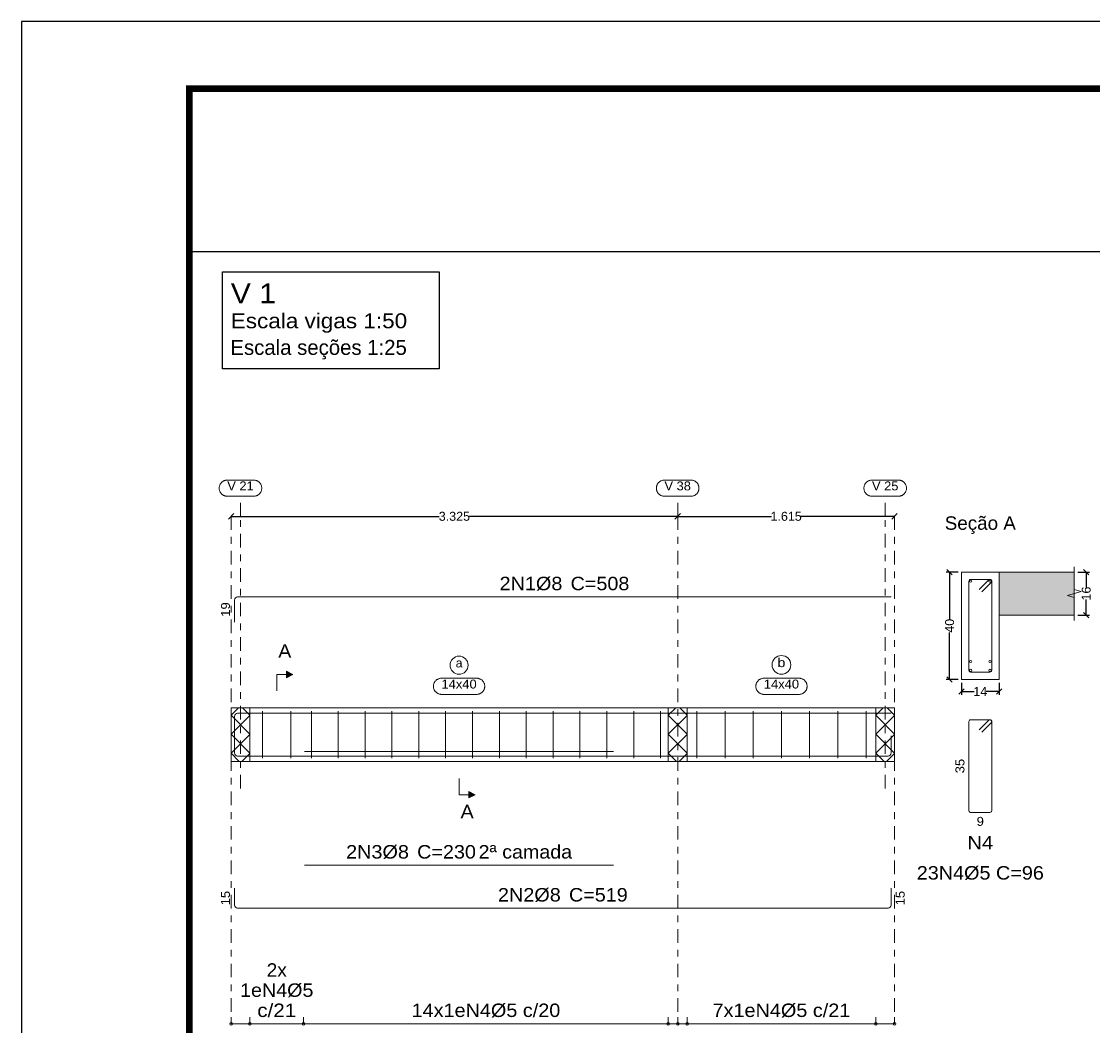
# Model space of a CAD drawing. Header units: centimetres. Extents: x 3194 to 3278, y -951 to -517.
# Drawn here: x 3194.32 to 3210.28, y -656.81 to -641.84 of the extents above; entities that cross this region are included whole.
import ezdxf
from ezdxf.enums import TextEntityAlignment as Align

# ---------------------------------------------------------------- set-up
doc = ezdxf.new("R2010")
doc.units = ezdxf.units.CM
doc.linetypes.add('CYPE_RAYAPUNTO', pattern=[0.4125, 0.2025, -0.105, 0, -0.105])
for name, color, linetype, lineweight in [('ARM_LONGITUDINAL_Ø8', 32, 'Continuous', 9), ('ARM_TRANSVERSAL_Ø5', 120, 'Continuous', 9), ('ELE_ARM_TRANS_TXT_EST', 7, 'Continuous', 9), ('ELE_CONT_NOS', 7, 'Continuous', 9), ('ELE_CONT_VIG_CONCRETO', 7, 'Continuous', 9), ('ELE_COT_COMPRIMENTO_PROJETADO', 8, 'Continuous', 0), ('ELE_COT_COT_ANCORAGENS', 8, 'Continuous', 0), ('ELE_COT_COT_EST', 8, 'Continuous', 0), ('ELE_COT_COT_LIN_APOIOS', 8, 'CYPE_RAYAPUNTO', 0), ('ELE_REF_COT_LIN_AUX_COTA', 8, 'CYPE_RAYAPUNTO', 9), ('ELE_REF_LINHAS_MARCAS_PLANTA', 8, 'Continuous', 9), ('ELE_REF_MARCAS_PLANTA', 8, 'Continuous', 9), ('ELE_REF_REF_ESCALA', 3, 'Continuous', 9), ('ELE_REF_REF_NOME', 8, 'Continuous', 9), ('ELE_REF_REF_REFERENCIA', 8, 'Continuous', 9), ('ELE_REF_TEXTO_REF_NOME', 8, 'Continuous', 9), ('ELE_REF_TEXTO_REF_REFERENCIA', 8, 'Continuous', 9), ('POR_ARM_LONG_ARM_TEXTOS', 7, 'Continuous', 9), ('POR_ARM_LONG_TXT_COMP', 7, 'Continuous', 9), ('POR_ARM_LONG_TXT_IND_LAYER_ARM_LONG', 7, 'Continuous', 9), ('SEC_CONT_LAJES_CORTE', 8, 'Continuous', 9), ('SEC_CONT_VIG_CONCRETO_CORTE', 7, 'Continuous', 9), ('SEC_COTAS_SEC_DIM_VIGA', 8, 'Continuous', 0), ('SEC_COTAS_TEXTOS_DETALHE_ESTRIBOS', 8, 'Continuous', 0), ('SEC_REF_TXT_NOMES', 2, 'Continuous', 9), ('SEC_REF_TXT_POSICOES_ARM_ESTRIBOS', 7, 'Continuous', 9)]:
    doc.layers.add(name, color=color, linetype=linetype, lineweight=lineweight)
doc.layers.add('ARQ-FOLHA', color=7, linetype='Continuous')
doc.layers.add('COTA CYPE', color=31, linetype='Continuous')
doc.styles.add('CYPETXT', font='arial.ttf', dxfattribs={"height": 0.2})
doc.styles.add('CYPETXT_0.2', font='arial.ttf', dxfattribs={"height": 0.133333})
doc.dimstyles.new('cype_oblique', dxfattribs={"dimtxt": 0.18, "dimasz": 0.18, "dimexe": 0.05, "dimexo": 0.05, "dimgap": 0, "dimtad": 0, "dimdec": 4, "dimzin": 0, "dimdsep": 46, "dimtxsty": 'CYPETXT_0.2', "dimblk": 'OBLIQUE', "dimtsz": 0.04, "dimcen": 0.09, "dimadec": 0, "dimazin": 0, "dimtfac": 1, "dimtdec": 4, "dimtofl": 0, "dimtmove": 2, "dimatfit": 3, "dimfxl": 1, "dimtolj": 1, "dimtzin": 0, "dimarcsym": 0})

# ---------------------------------------------------------------- blocks, each defined once
blk = doc.blocks.new('*D1450')
at = {"layer": 'Defpoints', "color": 0, "transparency": 16777216}
for p in [(3208.317, -651.643), (3208.877, -651.643), (3208.877, -651.82)]:
    blk.add_point(p, dxfattribs=at)
at = {"layer": 'SEC_COTAS_SEC_DIM_VIGA', "color": 0, "lineweight": -2, "transparency": 16777216}
for p, q in [((3208.277, -651.86), (3208.357, -651.78)), ((3208.317, -651.693), (3208.317, -651.87)), ((3208.837, -651.86), (3208.917, -651.78)), ((3208.877, -651.693), (3208.877, -651.87)), ((3208.317, -651.82), (3208.508, -651.82)), ((3208.877, -651.82), (3208.686, -651.82))]:
    blk.add_line(p, q, dxfattribs=at)
at = {"layer": 'SEC_COTAS_SEC_DIM_VIGA', "color": 0, "transparency": 16777216, "insert": (3208.597, -651.82), "char_height": 0.1333, "attachment_point": 5, "style": 'CYPETXT_0.2'}
blk.add_mtext('\\A1;14', dxfattribs=at)
blk = doc.blocks.new('_OBLIQUE')
at = {"color": 0, "linetype": 'ByBlock'}
blk.add_line((-0.5, -0.5), (0.5, 0.5), dxfattribs=at)
blk = doc.blocks.new('*D1451')
at = {"layer": 'Defpoints', "color": 0, "transparency": 16777216}
for p in [(3208.14, -650.043), (3208.317, -650.043), (3208.317, -651.643)]:
    blk.add_point(p, dxfattribs=at)
at = {"layer": 'SEC_COTAS_SEC_DIM_VIGA', "color": 0, "lineweight": -2, "transparency": 16777216}
for p, q in [((3208.267, -650.043), (3208.09, -650.043)), ((3208.18, -650.083), (3208.1, -650.003)), ((3208.14, -650.043), (3208.14, -650.745)), ((3208.14, -651.643), (3208.14, -650.941)), ((3208.267, -651.643), (3208.09, -651.643)), ((3208.18, -651.683), (3208.1, -651.603))]:
    blk.add_line(p, q, dxfattribs=at)
at = {"layer": 'SEC_COTAS_SEC_DIM_VIGA', "color": 0, "transparency": 16777216, "insert": (3208.14, -650.843), "char_height": 0.1333, "attachment_point": 5, "rotation": 90, "style": 'CYPETXT_0.2'}
blk.add_mtext('\\A1;40', dxfattribs=at)
blk = doc.blocks.new('*D1452')
at = {"layer": 'Defpoints', "color": 0, "transparency": 16777216}
for p in [(3209.997, -650.043), (3210.174, -650.043), (3209.997, -650.683)]:
    blk.add_point(p, dxfattribs=at)
at = {"layer": 'SEC_COTAS_SEC_DIM_VIGA', "color": 0, "lineweight": -2, "transparency": 16777216}
for p, q in [((3210.047, -650.043), (3210.224, -650.043)), ((3210.214, -650.083), (3210.134, -650.003)), ((3210.174, -650.043), (3210.174, -650.274)), ((3210.174, -650.683), (3210.174, -650.452)), ((3210.047, -650.683), (3210.224, -650.683)), ((3210.214, -650.723), (3210.134, -650.643))]:
    blk.add_line(p, q, dxfattribs=at)
at = {"layer": 'SEC_COTAS_SEC_DIM_VIGA', "color": 0, "transparency": 16777216, "insert": (3210.174, -650.363), "char_height": 0.1333, "attachment_point": 5, "rotation": 90, "style": 'CYPETXT_0.2'}
blk.add_mtext('\\A1;16', dxfattribs=at)
blk = doc.blocks.new('*D1385')
at = {"layer": 'Defpoints', "color": 0, "transparency": 16777216}
for p in [(3197.441, -649.213), (3197.441, -649.213), (3204.091, -649.213)]:
    blk.add_point(p, dxfattribs=at)
at = {"layer": 'ELE_COT_COMPRIMENTO_PROJETADO', "color": 0, "lineweight": -2, "transparency": 16777216}
for p, q in [((3197.401, -649.253), (3197.481, -649.173)), ((3197.441, -649.213), (3200.541, -649.213)), ((3204.091, -649.213), (3200.991, -649.213)), ((3204.051, -649.253), (3204.131, -649.173))]:
    blk.add_line(p, q, dxfattribs=at)
at = {"layer": 'ELE_COT_COMPRIMENTO_PROJETADO', "color": 0, "transparency": 16777216, "insert": (3200.766, -649.213), "char_height": 0.1333, "attachment_point": 5, "style": 'CYPETXT_0.2'}
blk.add_mtext('\\A1;3.325', dxfattribs=at)
blk = doc.blocks.new('*D1386')
at = {"layer": 'Defpoints', "color": 0, "transparency": 16777216}
for p in [(3204.091, -649.213), (3204.091, -649.213), (3207.321, -649.213)]:
    blk.add_point(p, dxfattribs=at)
at = {"layer": 'ELE_COT_COMPRIMENTO_PROJETADO', "color": 0, "lineweight": -2, "transparency": 16777216}
for p, q in [((3204.051, -649.253), (3204.131, -649.173)), ((3204.091, -649.213), (3205.487, -649.213)), ((3207.321, -649.213), (3205.925, -649.213)), ((3207.281, -649.253), (3207.361, -649.173))]:
    blk.add_line(p, q, dxfattribs=at)
at = {"layer": 'ELE_COT_COMPRIMENTO_PROJETADO', "color": 0, "transparency": 16777216, "insert": (3205.706, -649.213), "char_height": 0.1333, "attachment_point": 5, "style": 'CYPETXT_0.2'}
blk.add_mtext('\\A1;1.615', dxfattribs=at)
blk = doc.blocks.new('FOLHA A1')
at = {"layer": 'ARQ-FOLHA'}
for p, q in [((841, 0), (0, 0)), ((0, 0), (0, -594))]:
    blk.add_line(p, q, dxfattribs=at)
at = {"layer": 'ARQ-FOLHA', "const_width": 1}
blk.add_lwpolyline([(25, -10), (25, -584), (831, -584), (831, -10), (25, -10)], dxfattribs=at)

msp = doc.modelspace()

# ---------------------------------------------------------------- hatches: boundary and pattern name
at = {"layer": 'ELE_REF_LINHAS_MARCAS_PLANTA'}
for points in [[(3198.26495, -651.61709), (3198.26495, -651.52109), (3198.36095, -651.56909)], [(3200.97995, -653.31109), (3200.97995, -653.40709), (3201.07595, -653.35909)]]:
    msp.add_hatch(color=256, dxfattribs=at).paths.add_polyline_path(points)
at = {"layer": 'SEC_CONT_LAJES_CORTE', "true_color": 0xdad7d3}
msp.add_hatch(color=254, dxfattribs=at).paths.add_polyline_path([(3209.99701, -650.043), (3208.87701, -650.043), (3208.87701, -650.683), (3209.99701, -650.683)])

# ---------------------------------------------------------------- linework, layer by layer
msp.add_line((3196.8194, -645.2664), (3259.9194, -645.2664))
at = {"layer": 'ARM_LONGITUDINAL_Ø8'}
for points in [[(3207.27095, -650.413), (3197.53895, -650.413), (3197.52058, -650.41665), (3197.50501, -650.42705), (3197.4946, -650.44263), (3197.49095, -650.461), (3197.49095, -650.78841)], [(3207.27095, -652.14609), (3197.53895, -652.14609), (3197.52058, -652.14974), (3197.50501, -652.16015), (3197.4946, -652.17572), (3197.49095, -652.19409), (3197.49095, -652.5215)], [(3207.27095, -652.48209), (3207.27095, -652.73409), (3207.26729, -652.75246), (3207.25689, -652.76803), (3207.24132, -652.77843), (3207.22295, -652.78209), (3197.53895, -652.78209), (3197.52058, -652.77843), (3197.50501, -652.76803), (3197.4946, -652.75246), (3197.49095, -652.73409), (3197.49095, -652.48209)], [(3198.53595, -652.71609), (3203.13595, -652.71609)], [(3198.53595, -654.40909), (3203.13595, -654.40909)], [(3207.27095, -654.74909), (3207.27095, -655.00109), (3207.26729, -655.01946), (3207.25689, -655.03503), (3207.24132, -655.04543), (3207.22295, -655.04909), (3197.53895, -655.04909), (3197.52058, -655.04543), (3197.50501, -655.03503), (3197.4946, -655.01946), (3197.49095, -655.00109), (3197.49095, -654.74909)]]:
    msp.add_lwpolyline(points, dxfattribs=at)
for centre in [(3208.45301, -650.179), (3208.74101, -650.179), (3208.45301, -651.375), (3208.45301, -651.507), (3208.74101, -651.375), (3208.74101, -651.507)]:
    msp.add_circle(centre, 0.016, dxfattribs=at)
at = {"layer": 'ARM_TRANSVERSAL_Ø5'}
for p, q in [((3197.91095, -652.11409), (3197.91095, -652.81409)), ((3198.33095, -652.11409), (3198.33095, -652.81409)), ((3198.63595, -652.11409), (3198.63595, -652.81409)), ((3199.03595, -652.11409), (3199.03595, -652.81409)), ((3199.43595, -652.11409), (3199.43595, -652.81409)), ((3199.83595, -652.11409), (3199.83595, -652.81409)), ((3200.23595, -652.11409), (3200.23595, -652.81409)), ((3200.63595, -652.11409), (3200.63595, -652.81409)), ((3201.03595, -652.11409), (3201.03595, -652.81409)), ((3201.43595, -652.11409), (3201.43595, -652.81409)), ((3201.83595, -652.11409), (3201.83595, -652.81409)), ((3202.23595, -652.11409), (3202.23595, -652.81409)), ((3202.63595, -652.11409), (3202.63595, -652.81409)), ((3203.03595, -652.11409), (3203.03595, -652.81409)), ((3203.43595, -652.11409), (3203.43595, -652.81409)), ((3203.83595, -652.11409), (3203.83595, -652.81409)), ((3204.37595, -652.11409), (3204.37595, -652.81409)), ((3204.79595, -652.11409), (3204.79595, -652.81409)), ((3205.21595, -652.11409), (3205.21595, -652.81409)), ((3205.63595, -652.11409), (3205.63595, -652.81409)), ((3206.05595, -652.11409), (3206.05595, -652.81409)), ((3206.47595, -652.11409), (3206.47595, -652.81409)), ((3206.89595, -652.11409), (3206.89595, -652.81409))]:
    msp.add_line(p, q, dxfattribs=at)
for points in [[(3208.61797, -650.3388), (3208.75939, -650.19738), (3208.76262, -650.19344), (3208.76503, -650.18895), (3208.76651, -650.18407), (3208.76701, -650.179), (3208.76651, -650.17392), (3208.76503, -650.16905), (3208.76262, -650.16455), (3208.75939, -650.16061), (3208.75545, -650.15738), (3208.75095, -650.15498), (3208.74608, -650.1535), (3208.74101, -650.153), (3208.45301, -650.153), (3208.44306, -650.15498), (3208.43462, -650.16061), (3208.42898, -650.16905), (3208.42701, -650.179), (3208.42701, -651.507), (3208.42898, -651.51695), (3208.43462, -651.52538), (3208.44306, -651.53102), (3208.45301, -651.533), (3208.74101, -651.533), (3208.75095, -651.53102), (3208.75939, -651.52538), (3208.76503, -651.51695), (3208.76701, -651.507), (3208.76701, -650.179), (3208.76651, -650.17392), (3208.76503, -650.16905), (3208.76262, -650.16455), (3208.75939, -650.16061), (3208.75545, -650.15738), (3208.75095, -650.15498), (3208.74608, -650.1535), (3208.74101, -650.153), (3208.73593, -650.1535), (3208.73106, -650.15498), (3208.72656, -650.15738), (3208.72262, -650.16061), (3208.5812, -650.30203)], [(3208.61797, -652.42814), (3208.75939, -652.28671), (3208.76262, -652.28277), (3208.76503, -652.27828), (3208.76651, -652.2734), (3208.76701, -652.26833), (3208.76651, -652.26326), (3208.76503, -652.25838), (3208.76262, -652.25388), (3208.75939, -652.24994), (3208.75545, -652.24671), (3208.75095, -652.24431), (3208.74608, -652.24283), (3208.74101, -652.24233), (3208.45301, -652.24233), (3208.44306, -652.24431), (3208.43462, -652.24994), (3208.42898, -652.25838), (3208.42701, -652.26833), (3208.42701, -653.59633), (3208.42898, -653.60628), (3208.43462, -653.61471), (3208.44306, -653.62035), (3208.45301, -653.62233), (3208.74101, -653.62233), (3208.75095, -653.62035), (3208.75939, -653.61471), (3208.76503, -653.60628), (3208.76701, -653.59633), (3208.76701, -652.26833), (3208.76651, -652.26326), (3208.76503, -652.25838), (3208.76262, -652.25388), (3208.75939, -652.24994), (3208.75545, -652.24671), (3208.75095, -652.24431), (3208.74608, -652.24283), (3208.74101, -652.24233), (3208.73593, -652.24283), (3208.73106, -652.24431), (3208.72656, -652.24671), (3208.72262, -652.24994), (3208.5812, -652.39137)]]:
    msp.add_lwpolyline(points, dxfattribs=at)
at = {"layer": 'COTA CYPE'}
msp.add_lwpolyline([(3197.31095, -645.57367), (3200.53735, -645.57367), (3200.53735, -647.01715), (3197.31095, -647.01715)], close=True, dxfattribs=at)
at = {"layer": 'ELE_CONT_NOS'}
for p, q in [((3197.44095, -652.06409), (3197.44095, -652.86409)), ((3203.95095, -652.06409), (3203.95095, -652.06409)), ((3204.23095, -652.06409), (3204.23095, -652.06409)), ((3207.32095, -652.06409), (3207.32095, -652.86409)), ((3203.95095, -652.86409), (3203.95095, -652.86409)), ((3204.23095, -652.86409), (3204.23095, -652.86409))]:
    msp.add_line(p, q, dxfattribs=at)
at = {"layer": 'ELE_CONT_NOS', "lineweight": 0}
for p, q in [((3197.44095, -652.17586), (3197.55272, -652.06409)), ((3197.72095, -652.17302), (3197.61201, -652.06409)), ((3203.95095, -652.17586), (3204.06272, -652.06409)), ((3204.23095, -652.17302), (3204.12202, -652.06409)), ((3207.04095, -652.17586), (3207.15272, -652.06409)), ((3207.32095, -652.17302), (3207.21201, -652.06409)), ((3197.72095, -652.45586), (3197.44095, -652.17586)), ((3197.44095, -652.4587), (3197.72095, -652.1787)), ((3204.23095, -652.45586), (3203.95095, -652.17586)), ((3203.95095, -652.4587), (3204.23095, -652.1787)), ((3207.32095, -652.45586), (3207.04095, -652.17586)), ((3207.04095, -652.4587), (3207.32095, -652.1787)), ((3197.72095, -652.7387), (3197.44095, -652.4587)), ((3197.44095, -652.74155), (3197.72095, -652.46155)), ((3204.23095, -652.7387), (3203.95095, -652.4587)), ((3203.95095, -652.74155), (3204.23095, -652.46155)), ((3207.32095, -652.7387), (3207.04095, -652.4587)), ((3207.04095, -652.74155), (3207.32095, -652.46155)), ((3197.56349, -652.86409), (3197.44095, -652.74155)), ((3197.60125, -652.86409), (3197.72095, -652.74439)), ((3204.07349, -652.86409), (3203.95095, -652.74155)), ((3204.11125, -652.86409), (3204.23095, -652.74439)), ((3207.16349, -652.86409), (3207.04095, -652.74155)), ((3207.20125, -652.86409), (3207.32095, -652.74439))]:
    msp.add_line(p, q, dxfattribs=at)
at = {"layer": 'ELE_CONT_NOS'}
for points in [[(3197.44095, -652.06409), (3197.72095, -652.06409)], [(3203.95095, -652.06409), (3204.23095, -652.06409)], [(3207.04095, -652.06409), (3207.32095, -652.06409)], [(3197.44095, -652.86409), (3197.72095, -652.86409)], [(3203.95095, -652.86409), (3204.23095, -652.86409)], [(3207.04095, -652.86409), (3207.32095, -652.86409)]]:
    msp.add_lwpolyline(points, dxfattribs=at)
at = {"layer": 'ELE_CONT_NOS', "lineweight": 0}
for points in [[(3197.44095, -652.06409), (3197.44095, -652.86409), (3197.72095, -652.86409), (3197.72095, -652.06409), (3197.44095, -652.06409)], [(3203.95095, -652.06409), (3203.95095, -652.86409), (3204.23095, -652.86409), (3204.23095, -652.06409), (3203.95095, -652.06409)], [(3207.04095, -652.06409), (3207.04095, -652.86409), (3207.32095, -652.86409), (3207.32095, -652.06409), (3207.04095, -652.06409)]]:
    msp.add_lwpolyline(points, close=True, dxfattribs=at)
at = {"layer": 'ELE_CONT_VIG_CONCRETO'}
for p, q in [((3197.72095, -652.06409), (3203.95095, -652.06409)), ((3204.23095, -652.06409), (3207.04095, -652.06409)), ((3197.72095, -652.86409), (3203.95095, -652.86409)), ((3204.23095, -652.86409), (3207.04095, -652.86409))]:
    msp.add_line(p, q, dxfattribs=at)
at = {"layer": 'ELE_COT_COT_EST'}
for p, q in [((3197.44095, -656.76909), (3197.44095, -656.66909)), ((3197.72095, -656.76909), (3197.72095, -656.66909)), ((3198.52095, -656.76909), (3198.52095, -656.66909)), ((3203.95095, -656.76909), (3203.95095, -656.66909)), ((3204.09095, -656.76909), (3204.09095, -656.66909)), ((3204.23095, -656.76909), (3204.23095, -656.66909)), ((3207.04095, -656.76909), (3207.04095, -656.66909))]:
    msp.add_line(p, q, dxfattribs=at)
for points in [[(3197.44095, -656.76909), (3197.72095, -656.76909), (3197.72095, -656.66909)], [(3197.72095, -656.76909), (3198.52095, -656.76909), (3198.52095, -656.66909)], [(3198.52095, -656.76909), (3203.95095, -656.76909), (3203.95095, -656.66909)], [(3203.95095, -656.76909), (3204.09095, -656.76909), (3204.09095, -656.66909)], [(3204.09095, -656.76909), (3204.23095, -656.76909), (3204.23095, -656.66909)], [(3204.23095, -656.76909), (3207.04095, -656.76909), (3207.04095, -656.66909)], [(3207.04095, -656.76909), (3207.32095, -656.76909), (3207.32095, -656.66909)]]:
    msp.add_lwpolyline(points, dxfattribs=at)
for centre in [(3197.44095, -656.76909), (3197.72095, -656.76909), (3197.72095, -656.76909), (3198.52095, -656.76909), (3198.52095, -656.76909), (3203.95095, -656.76909), (3203.95095, -656.76909), (3204.09095, -656.76909), (3204.09095, -656.76909), (3204.23095, -656.76909), (3204.23095, -656.76909), (3207.04095, -656.76909), (3207.04095, -656.76909), (3207.32095, -656.76909)]:
    msp.add_circle(centre, 0.02, dxfattribs=at)
at = {"layer": 'ELE_COT_COT_LIN_APOIOS'}
for p, q in [((3197.44095, -649.213), (3197.44095, -656.76909)), ((3204.09095, -649.213), (3204.09095, -656.76909)), ((3207.32095, -649.213), (3207.32095, -656.76909))]:
    msp.add_line(p, q, dxfattribs=at)
at = {"layer": 'ELE_REF_COT_LIN_AUX_COTA'}
for p, q in [((3197.58095, -649.213), (3197.58095, -648.913)), ((3204.09095, -649.213), (3204.09095, -648.913)), ((3207.18095, -649.213), (3207.18095, -648.913)), ((3197.58095, -653.26409), (3197.58095, -649.213)), ((3207.18095, -653.26409), (3207.18095, -649.213))]:
    msp.add_line(p, q, dxfattribs=at)
at = {"layer": 'ELE_REF_LINHAS_MARCAS_PLANTA'}
for p, q in [((3198.12095, -651.56909), (3198.12095, -651.80909)), ((3198.12095, -651.56909), (3198.26495, -651.56909)), ((3200.83595, -653.35909), (3200.83595, -653.11909)), ((3200.83595, -653.35909), (3200.97995, -653.35909))]:
    msp.add_line(p, q, dxfattribs=at)
for points in [[(3198.26495, -651.61709), (3198.26495, -651.52109), (3198.36095, -651.56909)], [(3200.97995, -653.31109), (3200.97995, -653.40709), (3201.07595, -653.35909)]]:
    msp.add_lwpolyline(points, close=True, dxfattribs=at)
at = {"layer": 'ELE_REF_REF_NOME'}
for points in [[(3201.09795, -651.62409), (3201.10596, -651.62435), (3201.11394, -651.62516), (3201.12185, -651.62649), (3201.12965, -651.62835), (3201.13731, -651.63073), (3201.14479, -651.63361), (3201.15207, -651.63698), (3201.1591, -651.64084), (3201.16586, -651.64515), (3201.17232, -651.64991), (3201.17844, -651.65509), (3201.18421, -651.66066), (3201.18959, -651.66661), (3201.19456, -651.67291), (3201.19909, -651.67952), (3201.20318, -651.68642), (3201.2068, -651.69357), (3201.20993, -651.70096), (3201.21256, -651.70853), (3201.21468, -651.71627), (3201.21628, -651.72413), (3201.21735, -651.73208), (3201.21788, -651.74008), (3201.21788, -651.7481), (3201.21735, -651.7561), (3201.21628, -651.76405), (3201.21468, -651.77191), (3201.21256, -651.77964), (3201.20993, -651.78722), (3201.2068, -651.7946), (3201.20318, -651.80176), (3201.19909, -651.80866), (3201.19456, -651.81527), (3201.18959, -651.82156), (3201.18421, -651.82751), (3201.17844, -651.83309), (3201.17232, -651.83826), (3201.16586, -651.84302), (3201.1591, -651.84733), (3201.15207, -651.85119), (3201.14479, -651.85456), (3201.13731, -651.85745), (3201.12965, -651.85982), (3201.12185, -651.86168), (3201.11394, -651.86302), (3201.10596, -651.86382), (3201.09795, -651.86409), (3200.57395, -651.86409), (3200.56593, -651.86382), (3200.55795, -651.86302), (3200.55005, -651.86168), (3200.54224, -651.85982), (3200.53458, -651.85745), (3200.5271, -651.85456), (3200.51983, -651.85119), (3200.51279, -651.84733), (3200.50603, -651.84302), (3200.49958, -651.83826), (3200.49345, -651.83309), (3200.48769, -651.82751), (3200.48231, -651.82156), (3200.47734, -651.81527), (3200.4728, -651.80866), (3200.46871, -651.80176), (3200.4651, -651.7946), (3200.46197, -651.78722), (3200.45934, -651.77964), (3200.45722, -651.77191), (3200.45562, -651.76405), (3200.45455, -651.7561), (3200.45401, -651.7481), (3200.45401, -651.74008), (3200.45455, -651.73208), (3200.45562, -651.72413), (3200.45722, -651.71627), (3200.45934, -651.70853), (3200.46197, -651.70096), (3200.4651, -651.69357), (3200.46871, -651.68642), (3200.4728, -651.67952), (3200.47734, -651.67291), (3200.48231, -651.66661), (3200.48769, -651.66066), (3200.49345, -651.65509), (3200.49958, -651.64991), (3200.50603, -651.64515), (3200.51279, -651.64084), (3200.51983, -651.63698), (3200.5271, -651.63361), (3200.53458, -651.63073), (3200.54224, -651.62835), (3200.55005, -651.62649), (3200.55795, -651.62516), (3200.56593, -651.62435), (3200.57395, -651.62409), (3201.09795, -651.62409)], [(3205.89795, -651.62409), (3205.90596, -651.62435), (3205.91394, -651.62516), (3205.92185, -651.62649), (3205.92965, -651.62835), (3205.93731, -651.63073), (3205.94479, -651.63361), (3205.95207, -651.63698), (3205.9591, -651.64084), (3205.96586, -651.64515), (3205.97232, -651.64991), (3205.97844, -651.65509), (3205.98421, -651.66066), (3205.98959, -651.66661), (3205.99456, -651.67291), (3205.99909, -651.67952), (3206.00318, -651.68642), (3206.0068, -651.69357), (3206.00993, -651.70096), (3206.01256, -651.70853), (3206.01468, -651.71627), (3206.01628, -651.72413), (3206.01735, -651.73208), (3206.01788, -651.74008), (3206.01788, -651.7481), (3206.01735, -651.7561), (3206.01628, -651.76405), (3206.01468, -651.77191), (3206.01256, -651.77964), (3206.00993, -651.78722), (3206.0068, -651.7946), (3206.00318, -651.80176), (3205.99909, -651.80866), (3205.99456, -651.81527), (3205.98959, -651.82156), (3205.98421, -651.82751), (3205.97844, -651.83309), (3205.97232, -651.83826), (3205.96586, -651.84302), (3205.9591, -651.84733), (3205.95207, -651.85119), (3205.94479, -651.85456), (3205.93731, -651.85745), (3205.92965, -651.85982), (3205.92185, -651.86168), (3205.91394, -651.86302), (3205.90596, -651.86382), (3205.89795, -651.86409), (3205.37395, -651.86409), (3205.36593, -651.86382), (3205.35795, -651.86302), (3205.35005, -651.86168), (3205.34224, -651.85982), (3205.33458, -651.85745), (3205.3271, -651.85456), (3205.31983, -651.85119), (3205.31279, -651.84733), (3205.30603, -651.84302), (3205.29958, -651.83826), (3205.29345, -651.83309), (3205.28769, -651.82751), (3205.28231, -651.82156), (3205.27734, -651.81527), (3205.2728, -651.80866), (3205.26871, -651.80176), (3205.2651, -651.7946), (3205.26197, -651.78722), (3205.25934, -651.77964), (3205.25722, -651.77191), (3205.25562, -651.76405), (3205.25455, -651.7561), (3205.25401, -651.7481), (3205.25401, -651.74008), (3205.25455, -651.73208), (3205.25562, -651.72413), (3205.25722, -651.71627), (3205.25934, -651.70853), (3205.26197, -651.70096), (3205.2651, -651.69357), (3205.26871, -651.68642), (3205.2728, -651.67952), (3205.27734, -651.67291), (3205.28231, -651.66661), (3205.28769, -651.66066), (3205.29345, -651.65509), (3205.29958, -651.64991), (3205.30603, -651.64515), (3205.31279, -651.64084), (3205.31983, -651.63698), (3205.3271, -651.63361), (3205.33458, -651.63073), (3205.34224, -651.62835), (3205.35005, -651.62649), (3205.35795, -651.62516), (3205.36593, -651.62435), (3205.37395, -651.62409), (3205.89795, -651.62409)]]:
    msp.add_lwpolyline(points, close=True, dxfattribs=at)
for centre, radius in [((3200.83595, -651.42938), 0.13471), ((3205.63595, -651.42476), 0.13933)]:
    msp.add_circle(centre, radius, dxfattribs=at)
at = {"layer": 'ELE_REF_REF_REFERENCIA'}
for points in [[(3197.77795, -648.673), (3197.78596, -648.67326), (3197.79394, -648.67407), (3197.80185, -648.6754), (3197.80965, -648.67726), (3197.81731, -648.67964), (3197.82479, -648.68252), (3197.83207, -648.68589), (3197.8391, -648.68975), (3197.84586, -648.69406), (3197.85232, -648.69882), (3197.85844, -648.704), (3197.86421, -648.70957), (3197.86959, -648.71552), (3197.87456, -648.72181), (3197.87909, -648.72843), (3197.88318, -648.73533), (3197.8868, -648.74248), (3197.88993, -648.74987), (3197.89256, -648.75744), (3197.89468, -648.76518), (3197.89628, -648.77304), (3197.89734, -648.78098), (3197.89788, -648.78899), (3197.89788, -648.79701), (3197.89734, -648.80501), (3197.89628, -648.81296), (3197.89468, -648.82081), (3197.89256, -648.82855), (3197.88993, -648.83612), (3197.8868, -648.84351), (3197.88318, -648.85067), (3197.87909, -648.85757), (3197.87456, -648.86418), (3197.86959, -648.87047), (3197.86421, -648.87642), (3197.85844, -648.88199), (3197.85232, -648.88717), (3197.84586, -648.89193), (3197.8391, -648.89624), (3197.83207, -648.9001), (3197.82479, -648.90347), (3197.81731, -648.90636), (3197.80965, -648.90873), (3197.80185, -648.91059), (3197.79394, -648.91193), (3197.78596, -648.91273), (3197.77795, -648.913), (3197.38395, -648.913), (3197.37593, -648.91273), (3197.36795, -648.91193), (3197.36004, -648.91059), (3197.35224, -648.90873), (3197.34458, -648.90636), (3197.3371, -648.90347), (3197.32983, -648.9001), (3197.32279, -648.89624), (3197.31603, -648.89193), (3197.30958, -648.88717), (3197.30345, -648.88199), (3197.29769, -648.87642), (3197.29231, -648.87047), (3197.28734, -648.86418), (3197.2828, -648.85757), (3197.27871, -648.85067), (3197.2751, -648.84351), (3197.27197, -648.83612), (3197.26933, -648.82855), (3197.26722, -648.82081), (3197.26562, -648.81296), (3197.26455, -648.80501), (3197.26401, -648.79701), (3197.26401, -648.78899), (3197.26455, -648.78098), (3197.26562, -648.77304), (3197.26722, -648.76518), (3197.26933, -648.75744), (3197.27197, -648.74987), (3197.2751, -648.74248), (3197.27871, -648.73533), (3197.2828, -648.72843), (3197.28734, -648.72181), (3197.29231, -648.71552), (3197.29769, -648.70957), (3197.30345, -648.704), (3197.30958, -648.69882), (3197.31603, -648.69406), (3197.32279, -648.68975), (3197.32983, -648.68589), (3197.3371, -648.68252), (3197.34458, -648.67964), (3197.35224, -648.67726), (3197.36004, -648.6754), (3197.36795, -648.67407), (3197.37593, -648.67326), (3197.38395, -648.673), (3197.77795, -648.673)], [(3204.28795, -648.673), (3204.29596, -648.67326), (3204.30394, -648.67407), (3204.31185, -648.6754), (3204.31965, -648.67726), (3204.32731, -648.67964), (3204.3348, -648.68252), (3204.34207, -648.68589), (3204.3491, -648.68975), (3204.35586, -648.69406), (3204.36232, -648.69882), (3204.36844, -648.704), (3204.37421, -648.70957), (3204.37959, -648.71552), (3204.38456, -648.72181), (3204.3891, -648.72843), (3204.39318, -648.73533), (3204.3968, -648.74248), (3204.39993, -648.74987), (3204.40256, -648.75744), (3204.40468, -648.76518), (3204.40628, -648.77304), (3204.40735, -648.78098), (3204.40788, -648.78899), (3204.40788, -648.79701), (3204.40735, -648.80501), (3204.40628, -648.81296), (3204.40468, -648.82081), (3204.40256, -648.82855), (3204.39993, -648.83612), (3204.3968, -648.84351), (3204.39318, -648.85067), (3204.3891, -648.85757), (3204.38456, -648.86418), (3204.37959, -648.87047), (3204.37421, -648.87642), (3204.36844, -648.88199), (3204.36232, -648.88717), (3204.35586, -648.89193), (3204.3491, -648.89624), (3204.34207, -648.9001), (3204.3348, -648.90347), (3204.32731, -648.90636), (3204.31965, -648.90873), (3204.31185, -648.91059), (3204.30394, -648.91193), (3204.29596, -648.91273), (3204.28795, -648.913), (3203.89395, -648.913), (3203.88593, -648.91273), (3203.87795, -648.91193), (3203.87005, -648.91059), (3203.86225, -648.90873), (3203.85459, -648.90636), (3203.8471, -648.90347), (3203.83983, -648.9001), (3203.83279, -648.89624), (3203.82604, -648.89193), (3203.81958, -648.88717), (3203.81345, -648.88199), (3203.80769, -648.87642), (3203.80231, -648.87047), (3203.79734, -648.86418), (3203.7928, -648.85757), (3203.78871, -648.85067), (3203.7851, -648.84351), (3203.78197, -648.83612), (3203.77934, -648.82855), (3203.77722, -648.82081), (3203.77562, -648.81296), (3203.77455, -648.80501), (3203.77402, -648.79701), (3203.77402, -648.78899), (3203.77455, -648.78098), (3203.77562, -648.77304), (3203.77722, -648.76518), (3203.77934, -648.75744), (3203.78197, -648.74987), (3203.7851, -648.74248), (3203.78871, -648.73533), (3203.7928, -648.72843), (3203.79734, -648.72181), (3203.80231, -648.71552), (3203.80769, -648.70957), (3203.81345, -648.704), (3203.81958, -648.69882), (3203.82604, -648.69406), (3203.83279, -648.68975), (3203.83983, -648.68589), (3203.8471, -648.68252), (3203.85459, -648.67964), (3203.86225, -648.67726), (3203.87005, -648.6754), (3203.87795, -648.67407), (3203.88593, -648.67326), (3203.89395, -648.673), (3204.28795, -648.673)], [(3207.37795, -648.673), (3207.38596, -648.67326), (3207.39394, -648.67407), (3207.40185, -648.6754), (3207.40965, -648.67726), (3207.41731, -648.67964), (3207.42479, -648.68252), (3207.43207, -648.68589), (3207.4391, -648.68975), (3207.44586, -648.69406), (3207.45232, -648.69882), (3207.45844, -648.704), (3207.46421, -648.70957), (3207.46959, -648.71552), (3207.47456, -648.72181), (3207.47909, -648.72843), (3207.48318, -648.73533), (3207.4868, -648.74248), (3207.48993, -648.74987), (3207.49256, -648.75744), (3207.49468, -648.76518), (3207.49628, -648.77304), (3207.49734, -648.78098), (3207.49788, -648.78899), (3207.49788, -648.79701), (3207.49734, -648.80501), (3207.49628, -648.81296), (3207.49468, -648.82081), (3207.49256, -648.82855), (3207.48993, -648.83612), (3207.4868, -648.84351), (3207.48318, -648.85067), (3207.47909, -648.85757), (3207.47456, -648.86418), (3207.46959, -648.87047), (3207.46421, -648.87642), (3207.45844, -648.88199), (3207.45232, -648.88717), (3207.44586, -648.89193), (3207.4391, -648.89624), (3207.43207, -648.9001), (3207.42479, -648.90347), (3207.41731, -648.90636), (3207.40965, -648.90873), (3207.40185, -648.91059), (3207.39394, -648.91193), (3207.38596, -648.91273), (3207.37795, -648.913), (3206.98395, -648.913), (3206.97593, -648.91273), (3206.96795, -648.91193), (3206.96004, -648.91059), (3206.95224, -648.90873), (3206.94458, -648.90636), (3206.9371, -648.90347), (3206.92983, -648.9001), (3206.92279, -648.89624), (3206.91603, -648.89193), (3206.90958, -648.88717), (3206.90345, -648.88199), (3206.89769, -648.87642), (3206.89231, -648.87047), (3206.88734, -648.86418), (3206.8828, -648.85757), (3206.87871, -648.85067), (3206.8751, -648.84351), (3206.87197, -648.83612), (3206.86933, -648.82855), (3206.86722, -648.82081), (3206.86562, -648.81296), (3206.86455, -648.80501), (3206.86401, -648.79701), (3206.86401, -648.78899), (3206.86455, -648.78098), (3206.86562, -648.77304), (3206.86722, -648.76518), (3206.86933, -648.75744), (3206.87197, -648.74987), (3206.8751, -648.74248), (3206.87871, -648.73533), (3206.8828, -648.72843), (3206.88734, -648.72181), (3206.89231, -648.71552), (3206.89769, -648.70957), (3206.90345, -648.704), (3206.90958, -648.69882), (3206.91603, -648.69406), (3206.92279, -648.68975), (3206.92983, -648.68589), (3206.9371, -648.68252), (3206.94458, -648.67964), (3206.95224, -648.67726), (3206.96004, -648.6754), (3206.96795, -648.67407), (3206.97593, -648.67326), (3206.98395, -648.673), (3207.37795, -648.673)]]:
    msp.add_lwpolyline(points, close=True, dxfattribs=at)
at = {"layer": 'SEC_CONT_LAJES_CORTE', "color": 254, "true_color": 0xdad7d3}
msp.add_lwpolyline([(3209.99701, -650.043), (3208.87701, -650.043), (3208.87701, -650.683), (3209.99701, -650.683)], close=True, dxfattribs=at)
at = {"layer": 'SEC_CONT_LAJES_CORTE'}
for points in [[(3209.99701, -650.043), (3208.87701, -650.043), (3208.87701, -650.683), (3209.99701, -650.683)], [(3209.99701, -649.963), (3209.99701, -650.303), (3210.09701, -650.333), (3209.89701, -650.393), (3209.99701, -650.423), (3209.99701, -650.763)]]:
    msp.add_lwpolyline(points, dxfattribs=at)
at = {"layer": 'SEC_CONT_VIG_CONCRETO_CORTE'}
msp.add_lwpolyline([(3208.87701, -650.043), (3208.31701, -650.043), (3208.31701, -651.643), (3208.87701, -651.643), (3208.87701, -650.043)], close=True, dxfattribs=at)

# ---------------------------------------------------------------- block references
at = {"layer": 'ARQ-FOLHA', "xscale": 0.1, "yscale": 0.1, "zscale": 0.1}
msp.add_blockref('FOLHA A1', (3194.3194, -641.84247), dxfattribs=at)

# ---------------------------------------------------------------- texts
at = {"layer": 'COTA CYPE', "style": 'CYPETXT', "width": 1.080185}
msp.add_text('V 1', height=0.297399, dxfattribs=at).set_placement((3197.43635, -646.04044), (3198.10996, -646.04044), align=Align.FIT)
at = {"layer": 'ELE_ARM_TRANS_TXT_EST', "style": 'CYPETXT'}
for s, width, p, p2 in [('2x', 1.016644, (3197.97095, -656.06909), (3198.27095, -656.06909)), ('1eN4%%c5', 1.049339, (3197.57495, -656.36909), (3198.66695, -656.36909)), ('c/21', 1.096376, (3197.83145, -656.66909), (3198.41045, -656.66909)), ('14x1eN4%%c5 c/20', 1.055863, (3200.12895, -656.66909), (3202.34295, -656.66909)), ('7x1eN4%%c5 c/21', 1.056929, (3204.60995, -656.66909), (3206.66195, -656.66909))]:
    msp.add_text(s, height=0.2, dxfattribs=dict(at, width=width)).set_placement(p, p2, align=Align.FIT)
at = {"layer": 'ELE_COT_COT_ANCORAGENS', "style": 'CYPETXT', "width": 1.042546}
for s, p, p2 in [('19', (3197.42428, -650.7087), (3197.42428, -650.4927)), ('15', (3197.42428, -655.00709), (3197.42428, -654.79109)), ('15', (3207.47095, -655.00709), (3207.47095, -654.79109))]:
    msp.add_text(s, height=0.133333, rotation=90, dxfattribs=at).set_placement(p, p2, align=Align.FIT)
at = {"layer": 'ELE_REF_MARCAS_PLANTA', "style": 'CYPETXT', "width": 1.044083}
for p, p2 in [((3198.14345, -651.31909), (3198.33845, -651.31909)), ((3200.85845, -653.70909), (3201.05345, -653.70909))]:
    msp.add_text('A', height=0.2, dxfattribs=at).set_placement(p, p2, align=Align.FIT)
at = {"layer": 'ELE_REF_REF_ESCALA', "style": 'CYPETXT'}
for s, width, p, p2 in [('Escala vigas 1:50', 1.075389, (3197.43635, -646.41219), (3200.06276, -646.41219)), ('Escala seções 1:25', 0.971968, (3197.43148, -646.80831), (3200.05789, -646.80831))]:
    msp.add_text(s, height=0.2230494, dxfattribs=dict(at, width=width)).set_placement(p, p2, align=Align.FIT)
at = {"layer": 'ELE_REF_TEXTO_REF_NOME', "style": 'CYPETXT'}
for s, height, width, p, p2 in [('b', 0.13333, 1.139078, (3205.57695, -651.45809), (3205.69495, -651.45809)), ('a', 0.13333, 0.984627, (3200.78495, -651.46272), (3200.88695, -651.46272)), ('14x40', 0.133333, 1.032505, (3200.57395, -651.77742), (3201.09795, -651.77742)), ('14x40', 0.133333, 1.032505, (3205.37395, -651.77742), (3205.89795, -651.77742))]:
    msp.add_text(s, height=height, dxfattribs=dict(at, width=width)).set_placement(p, p2, align=Align.FIT)
at = {"layer": 'ELE_REF_TEXTO_REF_REFERENCIA', "style": 'CYPETXT', "width": 1.028253}
for s, p, p2 in [('V 21', (3197.38395, -648.82633), (3197.77795, -648.82633)), ('V 38', (3203.89395, -648.82633), (3204.28795, -648.82633)), ('V 25', (3206.98395, -648.82633), (3207.37795, -648.82633))]:
    msp.add_text(s, height=0.133333, dxfattribs=at).set_placement(p, p2, align=Align.FIT)
at = {"layer": 'POR_ARM_LONG_ARM_TEXTOS', "style": 'CYPETXT', "width": 1.057309}
for s, p, p2 in [('2N1%%c8', (3201.43845, -650.313), (3202.37445, -650.313)), ('2N3%%c8', (3199.15345, -654.30909), (3200.08945, -654.30909)), ('2N2%%c8', (3201.41445, -654.94909), (3202.35045, -654.94909))]:
    msp.add_text(s, height=0.2, dxfattribs=at).set_placement(p, p2, align=Align.FIT)
at = {"layer": 'POR_ARM_LONG_TXT_COMP', "style": 'CYPETXT', "width": 1.053117}
for s, p, p2 in [(' C=508', (3202.41445, -650.313), (3203.37145, -650.313)), (' C=230', (3200.12945, -654.30909), (3201.08645, -654.30909)), (' C=519', (3202.39045, -654.94909), (3203.34745, -654.94909))]:
    msp.add_text(s, height=0.2, dxfattribs=at).set_placement(p, p2, align=Align.FIT)
at = {"layer": 'POR_ARM_LONG_TXT_IND_LAYER_ARM_LONG', "style": 'CYPETXT', "width": 1.046284}
msp.add_text('2ª camada', height=0.2, dxfattribs=at).set_placement((3201.12645, -654.30909), (3202.51845, -654.30909), align=Align.FIT)
at = {"layer": 'SEC_COTAS_TEXTOS_DETALHE_ESTRIBOS', "style": 'CYPETXT', "width": 1.042546}
msp.add_text('35', height=0.133333, rotation=90, dxfattribs=at).set_placement((3208.36034, -653.04033), (3208.36034, -652.82433), align=Align.FIT)
msp.add_text('9', height=0.13333, dxfattribs=at).set_placement((3208.54301, -653.82233), (3208.65101, -653.82233), align=Align.FIT)
at = {"layer": 'SEC_REF_TXT_NOMES', "style": 'CYPETXT', "width": 1.002256}
msp.add_text('Seção A', height=0.2, dxfattribs=at).set_placement((3208.06751, -649.413), (3209.12651, -649.413), align=Align.FIT)
at = {"layer": 'SEC_REF_TXT_POSICOES_ARM_ESTRIBOS', "style": 'CYPETXT'}
for s, width, p, p2 in [('N4', 1.083541, (3208.40351, -654.17233), (3208.79051, -654.17233)), ('23N4%%c5 C=96', 1.055186, (3207.65051, -654.62233), (3209.54351, -654.62233))]:
    msp.add_text(s, height=0.2, dxfattribs=dict(at, width=width)).set_placement(p, p2, align=Align.FIT)

# ---------------------------------------------------------------- dimensions: what is measured, and where the dimension line sits
at = {"layer": 'ELE_COT_COMPRIMENTO_PROJETADO'}
for p1, p2, text, picture, middle in [((3204.09095, -649.213), (3197.44095, -649.213), '3.325', '*D1385', (3200.76595, -649.213)), ((3207.32095, -649.213), (3204.09095, -649.213), '1.615', '*D1386', (3205.70595, -649.213))]:
    dim = msp.add_aligned_dim(p1=p1, p2=p2, distance=0, text=text, dimstyle='cype_oblique', override={"dimexe": 0, "dimexo": 0}, dxfattribs=at)
    dim.commit()
    dim.dimension.update_dxf_attribs({"geometry": picture, "text_midpoint": middle})
at = {"layer": 'SEC_COTAS_SEC_DIM_VIGA'}
for p1, p2, distance, text, picture, middle in [((3208.31701, -651.643), (3208.31701, -650.043), 0.17733, '40', '*D1451', (3208.13967, -650.843)), ((3209.99701, -650.683), (3209.99701, -650.043), -0.17733, '16', '*D1452', (3210.17434, -650.363)), ((3208.31701, -651.643), (3208.87701, -651.643), -0.17733, '14', '*D1450', (3208.59701, -651.82033))]:
    dim = msp.add_aligned_dim(p1=p1, p2=p2, distance=distance, text=text, dimstyle='cype_oblique', dxfattribs=at)
    dim.commit()
    dim.dimension.update_dxf_attribs({"geometry": picture, "text_midpoint": middle})

doc.saveas('drawing.dxf')
